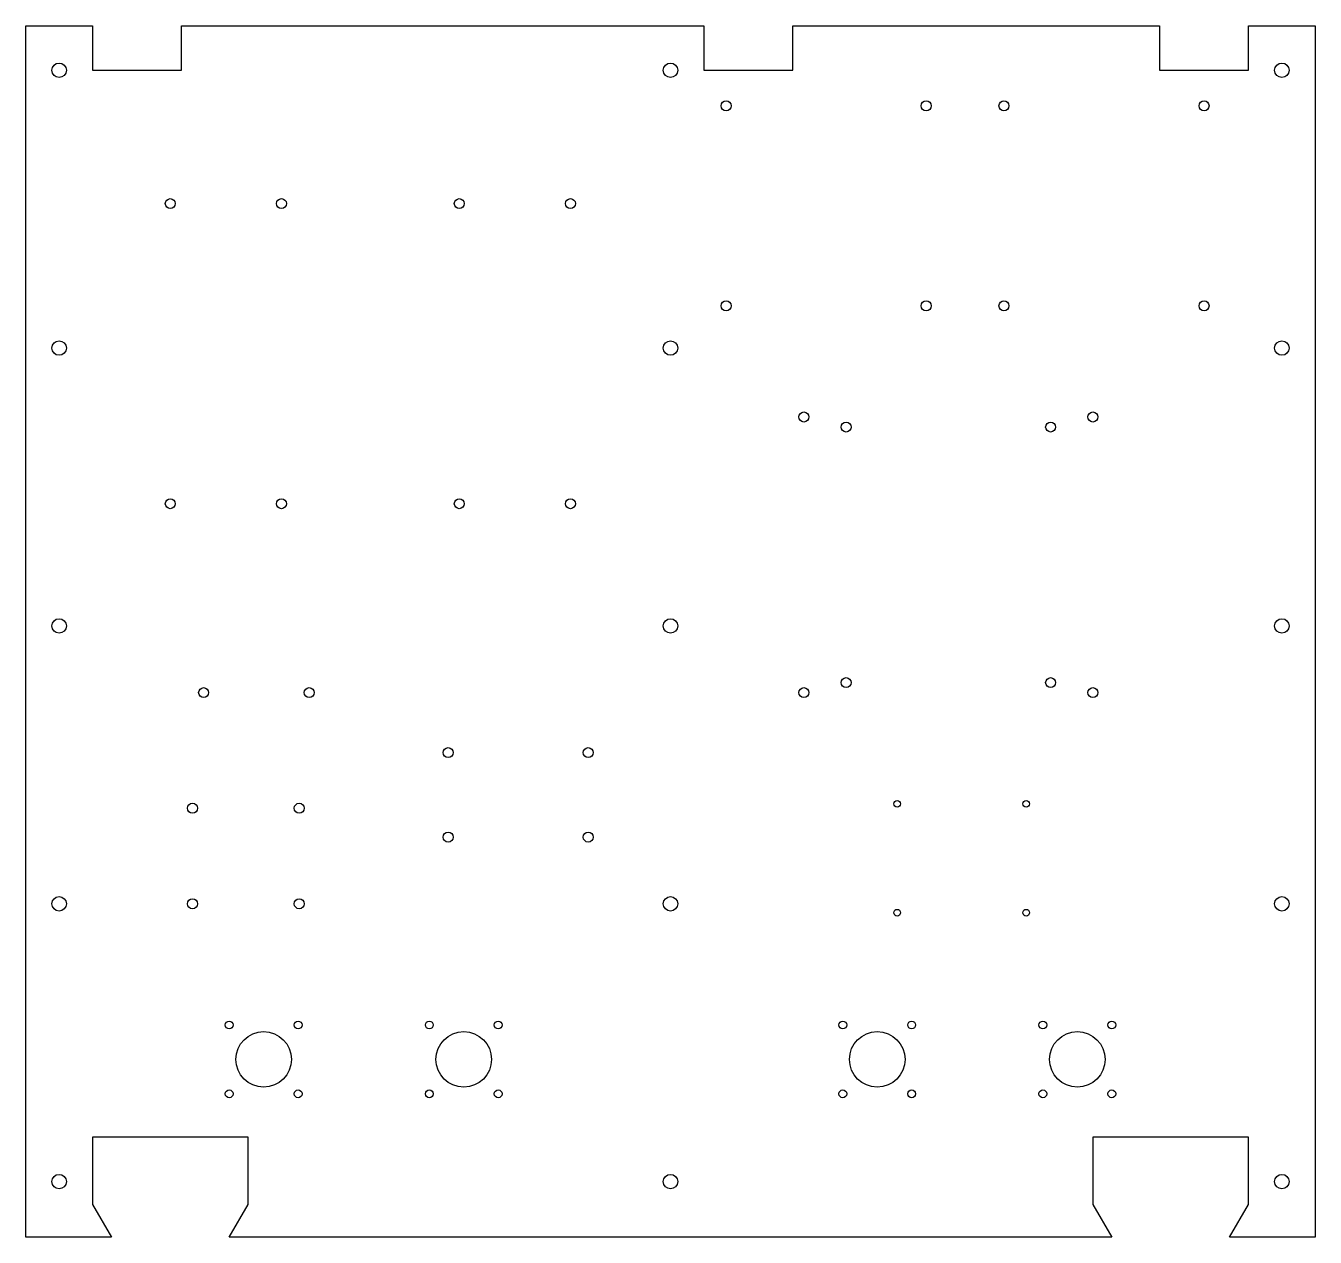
# Model space of a CAD drawing. Header units: millimetres. Extents: x -290 to 290, y -273 to 272.
import ezdxf

# ---------------------------------------------------------------- set-up
doc = ezdxf.new("R2010")
doc.units = ezdxf.units.MM
doc.layers.get('0').update_dxf_attribs({"linetype": 'CONTINUOUS'})

msp = doc.modelspace()

# ---------------------------------------------------------------- linework, layer by layer
msp.add_lwpolyline([(55, 252.5), (55, 272.5), (220, 272.5), (220, 252.5), (260, 252.5), (260, 272.5), (290, 272.5), (290, -272.5), (251.52, -272.5), (260, -257.81), (260, -227.5), (190, -227.5), (190, -257.81), (198.48, -272.5), (-198.48, -272.5), (-190, -257.81), (-190, -227.5), (-260, -227.5), (-260, -257.81), (-251.52, -272.5), (-290, -272.5), (-290, 272.5), (-260, 272.5), (-260, 252.5), (-220, 252.5), (-220, 272.5), (15, 272.5), (15, 252.5)], close=True)
for centre, radius in [((-275, 252.5), 3.25), ((0, 252.5), 3.25), ((275, 252.5), 3.25), ((25, 236.5), 2.25), ((115, 236.5), 2.25), ((150, 236.5), 2.25), ((240, 236.5), 2.25), ((-225, 192.5), 2.25), ((-175, 192.5), 2.25), ((-95, 192.5), 2.25), ((-45, 192.5), 2.25), ((25, 146.5), 2.25), ((115, 146.5), 2.25), ((150, 146.5), 2.25), ((240, 146.5), 2.25), ((-275, 127.5), 3.25), ((0, 127.5), 3.25), ((275, 127.5), 3.25), ((60, 96.5), 2.25), ((190, 96.5), 2.25), ((79, 92), 2.25), ((171, 92), 2.25), ((-225, 57.5), 2.25), ((-175, 57.5), 2.25), ((-95, 57.5), 2.25), ((-45, 57.5), 2.25), ((-275, 2.5), 3.25), ((0, 2.5), 3.25), ((275, 2.5), 3.25), ((79, -23), 2.25), ((171, -23), 2.25), ((-210, -27.5), 2.25), ((-162.5, -27.5), 2.25), ((60, -27.5), 2.25), ((190, -27.5), 2.25), ((-100, -54.5), 2.25), ((-37, -54.5), 2.25), ((-215, -79.5), 2.25), ((-167, -79.5), 2.25), ((102, -77.5), 1.5), ((160, -77.5), 1.5), ((-100, -92.5), 2.25), ((-37, -92.5), 2.25), ((-275, -122.5), 3.25), ((-215, -122.5), 2.25), ((-167, -122.5), 2.25), ((0, -122.5), 3.25), ((275, -122.5), 3.25), ((102, -126.5), 1.5), ((160, -126.5), 1.5), ((-198.5, -177), 1.75), ((-167.5, -177), 1.75), ((-108.5, -177), 1.75), ((-77.5, -177), 1.75), ((77.5, -177), 1.75), ((108.5, -177), 1.75), ((167.5, -177), 1.75), ((198.5, -177), 1.75), ((-183, -192.5), 12.5), ((-93, -192.5), 12.5), ((93, -192.5), 12.5), ((183, -192.5), 12.5), ((-198.5, -208), 1.75), ((-167.5, -208), 1.75), ((-108.5, -208), 1.75), ((-77.5, -208), 1.75), ((77.5, -208), 1.75), ((108.5, -208), 1.75), ((167.5, -208), 1.75), ((198.5, -208), 1.75), ((-275, -247.5), 3.25), ((0, -247.5), 3.25), ((275, -247.5), 3.25)]:
    msp.add_circle(centre, radius)

doc.saveas('drawing.dxf')
